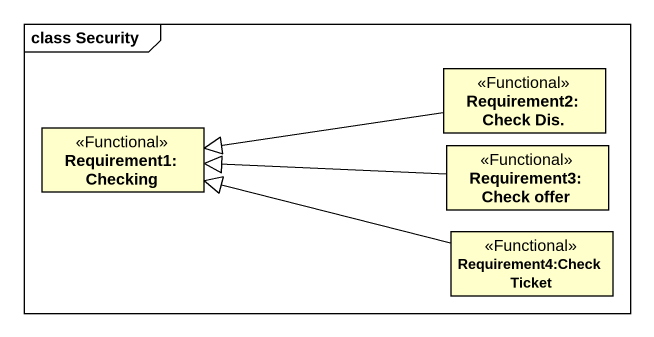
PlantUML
@startuml
mainframe class Security
hide circle
hide empty members
class "Requirement2: Check Dis." as Requirement2_Check_Dis <<Functional>>
class "Requirement1: Checking" as Requirement1_Checking <<Functional>>
class "Requirement3: Check offer" as Requirement3_Check_offer <<Functional>>
class "Requirement4:Check Ticket" as Requirement4_Check_Ticket <<Functional>>
Requirement2_Check_Dis -left-|> Requirement1_Checking
Requirement3_Check_offer -left-|> Requirement1_Checking
Requirement4_Check_Ticket -left-|> Requirement1_Checking
@enduml
